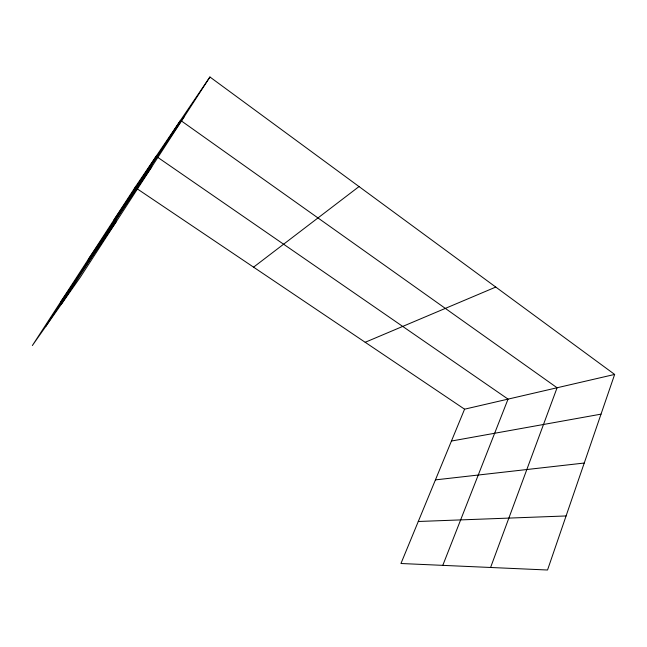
<?xml version="1.0" encoding="UTF-8"?>
<svg xmlns="http://www.w3.org/2000/svg" width="647" height="647" viewBox="0 0 647 647"><rect width="100%" height="100%" fill="white"/><g stroke="black" fill="none" stroke-linecap="round" stroke-linejoin="round"><path stroke-width="0.97" d="M614.65 374.435L547.532 570.007L400.954 563.505L464.578 409.187L614.65 374.435L209.927 76.993L135.045 187.379L32.35 345.555L80.317 277.199L209.927 76.993M490.588 567.484L557.083 387.763L180.529 120.326L61.166 304.494M442.791 565.365L508.049 399.118L156.162 156.259L45.605 326.67M114.034 219.745L183.991 117.05M88.275 259.415L151.802 166.772M60.535 302.149L116.622 221.128M253.575 267.154L359.028 186.571M365.191 342.287L495.772 287.066M451.444 441.036L601.023 414.145M435.431 479.88L584.241 463.034M418.277 521.49L566.085 515.958M135.045 187.379L464.578 409.187"/></g></svg>
